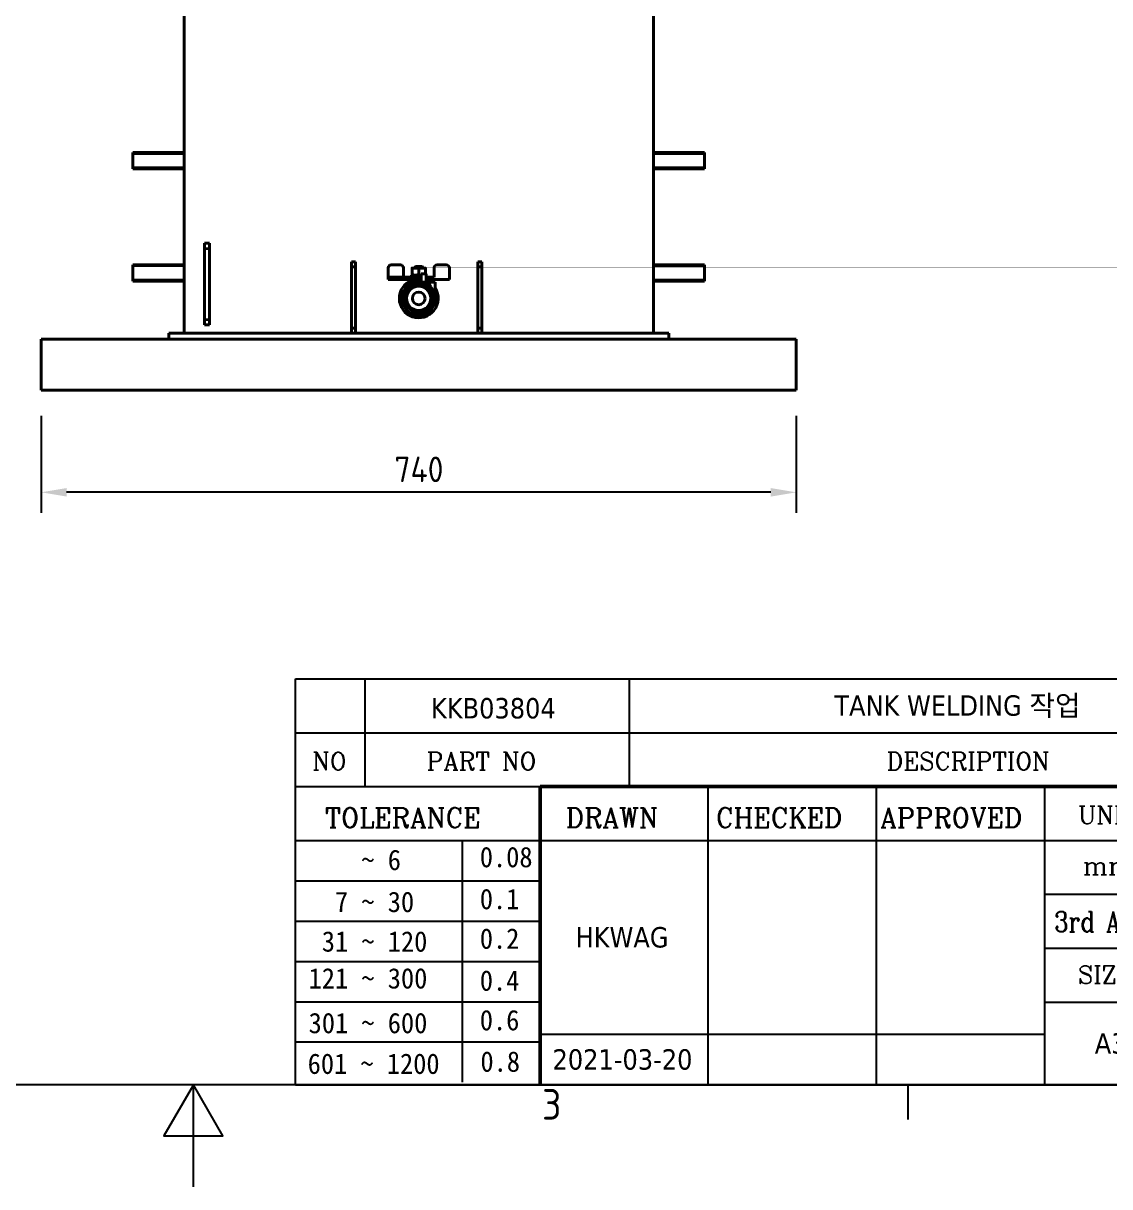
# Model space of a CAD drawing. Header units: millimetres. Extents: x 0 to 4200, y 0 to 2970.
# Drawn here: x 1933 to 2998, y 0 to 1140 of the extents above; entities that cross this region are included whole.
import ezdxf
from ezdxf.enums import TextEntityAlignment as Align

# ---------------------------------------------------------------- set-up
doc = ezdxf.new("R2010")
doc.units = ezdxf.units.MM
doc.header["$LTSCALE"] = 10
doc.layers.get('0').update_dxf_attribs({"color": 3, "lineweight": 25})
for name, color, linetype, lineweight in [('가시적인 것(ISO)', 3, 'Continuous', 40), ('가시적인 좁은 것(ISO)', 3, 'Continuous', 35), ('경계(ISO)', 7, 'Continuous', 25), ('제목(ISO)', 5, 'Continuous', 50), ('치수(ISO)', 2, 'Continuous', 25)]:
    doc.layers.add(name, color=color, linetype=linetype, lineweight=lineweight)
doc.styles.add('HAN_291', font='')
doc.styles.add('RC_284', font='ROMANC.shx')
doc.styles.add('RC_287', font='ROMANC.shx')
doc.styles.add('문자 텍스트_M2B', font='isocp.shx')
doc.styles.add('치수 텍스트_PSTEK_POSCO', font='isocp.shx')
doc.styles.add('텍스트 스타일198', font='tahoma.ttf')
doc.styles.add('텍스트 스타일333', font='ROMANC.shx', dxfattribs={"width": 0.800000011920929})
doc.styles.get('HAN_291').set_extended_font_data('GulimChe')
doc.dimstyles.new('치수_PSTEK_POSCO', dxfattribs={"dimscale": 10, "dimtxt": 2.5, "dimasz": 2.5, "dimexe": 2, "dimexo": 2.5, "dimgap": 1, "dimtad": 1, "dimrnd": 1e-08, "dimdsep": 46, "dimtxsty": '치수 텍스트_PSTEK_POSCO', "dimcen": 0.09, "dimdle": 10, "dimclrd": 7, "dimclre": 7, "dimclrt": 2, "dimadec": 1, "dimazin": 2, "dimtfac": 1, "dimtmove": 0, "dimatfit": 3, "dimfxl": 0, "dimtolj": 1, "dimlwd": -1, "dimlwe": -1, "dimarcsym": 0})

# ---------------------------------------------------------------- blocks, each defined once
blk = doc.blocks.new('경계 Default Border')
at = {"layer": '경계(ISO)'}
blk.add_line((280, 10), (280, 6.599999666213989), dxfattribs=at)
at = {"layer": '경계(ISO)', "flags": 128}
for points in [[(10, 10), (10, 287.0000076293945), (410, 287.0000076293945), (410, 10), (10, 10)], [(210, 0), (210, 10), (207.1132469177246, 5), (212.8867530822754, 5), (210, 10)]]:
    blk.add_lwpolyline(points, dxfattribs=at)
at = {"layer": '경계(ISO)', "color": 2, "insert": (244.1685395229535, 6.57139439638704), "char_height": 3.00000011920929, "attachment_point": 7, "style": '문자 텍스트_M2B'}
blk.add_mtext('3', dxfattribs=at)
blk = doc.blocks.new('제목 블록 PSTEK')
at = {"color": 180}
for p, q in [((182.475792979055, 11.79100474011392), (182.4757929790549, 51.56524660363496)), ((182.4757929790549, 51.56524660363496), (372.4757929537551, 51.56524660363496)), ((189.2651435055721, 51.56524660363496), (189.2651435055722, 41.00524660363494)), ((215.2152739891528, 41.00524660363494), (215.2152739891528, 51.56524660363496)), ((182.475792979055, 46.2852466036349), (372.4757929537551, 46.28524660363492)), ((182.475792979055, 41.00524660363493), (206.451475290024, 41.00524660363493)), ((222.9401812389276, 11.79100474011392), (222.9401812389276, 41.00524660363494)), ((239.4288871878316, 11.79100474011392), (239.4288871878316, 41.00524660363494)), ((255.9175931367356, 11.79100474011392), (255.9175931367356, 41.00524660363494)), ((182.475792979055, 35.72524660363497), (206.451475290024, 35.72524660363497)), ((198.8621818849491, 12.02524660363491), (198.8621818849491, 35.72524660363497)), ((206.451475290024, 35.72524660363497), (372.4757929537551, 35.72524660363497)), ((182.475792979055, 31.77524660363492), (206.451475290024, 31.77524660363492)), ((255.917593136736, 30.44524660363498), (372.4757929537552, 30.44524660363501)), ((182.475792979055, 27.82524660363487), (206.451475290024, 27.82524660363487)), ((255.9175931367359, 25.16524660363502), (372.4757929537552, 25.165246603635)), ((182.475792979055, 23.87524660363505), (206.451475290024, 23.87524660363505)), ((182.475792979055, 19.92524660363478), (206.451475290024, 19.92524660363478)), ((255.9175931367359, 19.88524660363481), (310.0881549537553, 19.88524660363481)), ((182.475792979055, 15.97524660363496), (206.451475290024, 15.97524660363496)), ((206.451475290024, 16.74100474011396), (255.9175931367359, 16.74100474011396)), ((182.475792979055, 11.79100474011392), (372.4757929537551, 11.79100474011389))]:
    blk.add_line(p, q, dxfattribs=at)
at = {"color": 7, "lineweight": 50}
for p, q in [((206.4514752900237, 11.79100474011392), (206.4514752900237, 41.00524660363494)), ((206.451475290024, 41.00524660363494), (372.4757929537551, 41.00524660363496))]:
    blk.add_line(p, q, dxfattribs=at)
at = {"layer": '제목(ISO)', "lineweight": 18}
blk.add_line((182.475792979055, 35.72500474011393), (182.475792979055, 11.79100474011392), dxfattribs=at)
at = {"color": 2}
for s, height, style, p in [('NO', 1.742399930953979, 'RC_284', (184.135398793432, 42.62317362549192)), ('PART NO', 1.742399930953979, 'RC_284', (195.3359407378685, 42.62317362549192)), ('DESCRIPTION', 1.742399930953979, 'RC_284', (240.4025565652523, 42.62317362549192)), (' TOLERANCE', 1.899999976158142, 'RC_287', (184.0872874387979, 37.00893196870329)), ('DRAWN', 1.899999976158142, 'RC_287', (208.9766620976279, 37.00893196870329)), ('CHECKED', 1.899999976158142, 'RC_287', (223.6856844514997, 37.00893196870329)), ('APPROVED', 1.899999976158142, 'RC_287', (239.7795453577791, 37.00893196870329)), ('UNIT', 1.742399930953979, 'RC_284', (259.1652673287452, 37.34317362549218)), ('    ~ 6', 2.000000029802322, 'HAN_291', (183.7721304966814, 32.8176515608431)), ('0.08', 2.000000029802322, 'HAN_291', (200.5467345600617, 33.09873600004101)), ('mm', 1.742399930953979, 'RC_284', (259.6505418159997, 32.3543089683787)), ('0.1', 2.000000029802322, 'HAN_291', (200.5467345600617, 28.98646558742206)), ('  7 ~ 30', 2.000000029802322, 'HAN_291', (183.7721304966814, 28.70538114822415)), (' 31 ~ 120', 2.000000029802322, 'HAN_291', (183.7721304966814, 24.82628181916237)), ('0.2', 2.000000029802322, 'HAN_291', (200.5467345600617, 25.10736625836028)), ('121 ~ 300', 2.000000029802322, 'HAN_291', (183.7721304966814, 21.21401206133254)), ('0.4', 2.000000029802322, 'HAN_291', (200.5467345600617, 20.99509650053045)), ('SIZE', 1.742399930953979, 'RC_284', (259.1652673287452, 21.69497768947366)), ('301 ~ 600', 2.000000029802322, 'HAN_291', (183.7721304966814, 16.83491273227077)), ('0.6', 2.000000029802322, 'HAN_291', (200.5467345600617, 17.11599717146868)), ('601 ~ 1200', 2.000000029802322, 'HAN_291', (183.6802025156883, 12.84759660881125)), ('0.8', 2.000000029802322, 'HAN_291', (200.6097246063884, 13.05732192299702))]:
    blk.add_text(s, height=height, dxfattribs=dict(at, style=style)).set_placement(p)
at = {"color": 2, "style": '텍스트 스타일333', "width": 0.7999999523162842}
blk.add_text('3rd ANGLE PROJ.', height=2.000000029802322, dxfattribs=at).set_placement((256.8430306642954, 26.76148381654429))
at = {"layer": '제목(ISO)', "color": 7, "style": '텍스트 스타일198'}
for tag, p in [('설명_001', (235.2923097326987, 47.945095086416)), ('질량\\P3;_001', (348.7068979961161, 48.1643332325385)), ('부품_번호_001', (195.7688817100499, 47.68004260673702)), ("3._Q'TY_001", (312.7051684940307, 47.92188863680521)), ('4._COLOR_001', (316.1889221240054, 48.09784565642323)), ('1._MODEL_NAME_001', (328.0471947388506, 37.34308406982311)), ('제목_001', (328.9936576394358, 32.12134217035067)), ('부품_번호_001', (334.4281219632819, 26.8052465951949)), ('설계자_001', (209.9396160013646, 25.23446884679021)), ('프로젝트_001', (271.6304945365308, 16.57270180080504)), ('시트_크기_001', (260.807090429518, 14.83812566343425)), ('작성_날짜_001', (207.6723224966676, 13.26600473167383)), ('프로젝트_002', (286.6403537393983, 13.14882256215354))]:
    blk.add_attdef(tag, p, '', height=2.000000029802322, dxfattribs=at)
for tag, p in [('재질', (295.4820202024417, 48.92524660363499)), ('점검자', (231.1845342133799, 26.23312567187446)), ('엔지니어링_승인자', (247.673240162284, 26.23312567187446)), ('점검_날짜', (231.1845342133799, 14.26600474011394)), ('엔지니어링_승인_날짜', (247.6732401622839, 14.26600474011394))]:
    blk.add_attdef(tag, text='', height=2.000000029802322, dxfattribs=at).set_placement(p, align=Align.MIDDLE_CENTER)
blk = doc.blocks.new('*D33')
at = {"layer": 'Defpoints', "color": 0, "transparency": 16777216}
for p in [(1950.856691023459, 780.4615336060264), (2690.856691023448, 780.4615336060236), (1950.856691023459, 680.4615336060264)]:
    blk.add_point(p, dxfattribs=at)
at = {"layer": '치수(ISO)', "color": 7, "transparency": 16777216}
for p, q in [((1950.856691023459, 755.4615336060264), (1950.856691023459, 660.4615336060264)), ((2690.856691023448, 755.4615336060236), (2690.856691023448, 660.4615336060264)), ((2665.856691023448, 680.4615336060264), (1975.856691023459, 680.4615336060264))]:
    blk.add_line(p, q, dxfattribs=at)
for points in [[(1975.856691023459, 684.628200272693), (1975.856691023459, 676.2948669393597), (1950.856691023459, 680.4615336060264)], [(2665.856691023448, 684.628200272693), (2665.856691023448, 676.2948669393597), (2690.856691023448, 680.4615336060264)]]:
    blk.add_solid(points, dxfattribs=at)
at = {"layer": '치수(ISO)', "color": 2, "transparency": 16777216, "insert": (2297.096848503768, 702.9615336060264), "char_height": 25, "attachment_point": 4, "style": '치수 텍스트_PSTEK_POSCO'}
blk.add_mtext('\\A1;740', dxfattribs=at)

msp = doc.modelspace()

# ---------------------------------------------------------------- linework, layer by layer
at = {"layer": '가시적인 것(ISO)'}
for p, q in [((2090.856691023428, 836.4615336061013), (2090.85669102343, 1320.461533606102)), ((2550.856691023421, 836.4615336060997), (2550.856691023422, 1320.4615336061)), ((2040.856691023409, 1013.461533606102), (2040.856691023409, 997.4615336061015)), ((2090.856691023409, 1013.461533606101), (2040.856691023409, 1013.461533606102)), ((2600.856691023401, 1013.4615336061), (2550.856691023402, 1013.4615336061)), ((2600.856691023401, 1013.4615336061), (2600.856691023401, 997.4615336060996)), ((2090.856691023409, 997.4615336061014), (2040.856691023409, 997.4615336061015)), ((2600.856691023401, 997.4615336060996), (2550.856691023402, 997.4615336060998)), ((2110.856691023443, 919.461533606101), (2110.856691023442, 924.4615336061012)), ((2115.856691023441, 924.4615336061013), (2110.856691023442, 924.4615336061013)), ((2115.856691023441, 924.4615336061012), (2115.856691023443, 919.4615336061013)), ((2110.856691023443, 849.4615336061013), (2110.856691023443, 919.4615336061013)), ((2115.856691023443, 919.4615336061013), (2115.856691023443, 849.4615336061013)), ((2040.856691023409, 903.4615336061016), (2040.856691023409, 887.4615336061016)), ((2090.856691023408, 903.4615336061014), (2040.856691023409, 903.4615336061016)), ((2254.85669102346, 906.4615336061008), (2254.856691023461, 901.4615336061007)), ((2258.85669102346, 906.4615336061008), (2254.85669102346, 906.4615336061008)), ((2254.856691023461, 901.4615336061007), (2258.856691023461, 901.4615336061007)), ((2254.856691023461, 901.4615336061007), (2254.856691023461, 841.4615336061008)), ((2258.856691023461, 901.4615336061007), (2258.85669102346, 906.4615336061008)), ((2258.856691023461, 841.4615336061008), (2258.856691023461, 901.4615336061007)), ((2293.85669102345, 903.3615336061006), (2302.85669102345, 903.3615336061006)), ((2317.623691023452, 901.7615336061006), (2316.856691023452, 900.9945336061005)), ((2316.856691023452, 900.9945336061005), (2324.856691023452, 900.9945336061005)), ((2316.856691023452, 900.9945336061006), (2316.856691023452, 900.1615336061005)), ((2317.623691023452, 901.7615336061006), (2324.089691023451, 901.7615336061006)), ((2324.089691023452, 901.7615336061006), (2324.856691023452, 900.9945336061005)), ((2324.856691023452, 900.9945336061005), (2324.856691023452, 900.1615336061005)), ((2338.856691023454, 903.3615336061006), (2347.856691023454, 903.3615336061005)), ((2378.856691023458, 906.4615336061003), (2378.856691023459, 901.4615336061004)), ((2382.856691023458, 906.4615336061003), (2378.856691023458, 906.4615336061003)), ((2378.856691023459, 901.4615336061004), (2382.856691023459, 901.4615336061004)), ((2378.856691023459, 901.4615336061004), (2378.856691023459, 841.4615336061003)), ((2382.856691023459, 901.4615336061004), (2382.856691023458, 906.4615336061003)), ((2382.856691023459, 841.4615336061003), (2382.856691023459, 901.4615336061004)), ((2600.8566910234, 903.4615336060995), (2550.856691023401, 903.4615336060997)), ((2600.8566910234, 903.4615336060995), (2600.8566910234, 887.4615336060995)), ((2290.85669102345, 891.3615336061007), (2290.85669102345, 900.3615336061007)), ((2290.856691023455, 891.3615336061007), (2323.256691023454, 891.3615336061005)), ((2290.856691023455, 891.3615336061007), (2290.856691023455, 888.8615336061006)), ((2305.85669102345, 891.3615336061007), (2305.85669102345, 900.3615336061007)), ((2313.856691023452, 893.3615336061006), (2323.256691023454, 893.3615336061006)), ((2313.856691023452, 893.3615336061006), (2313.856691023452, 891.3615336061005)), ((2314.356691023452, 900.1615336061005), (2317.606691023453, 900.1615336061005)), ((2314.356691023453, 899.8920963579726), (2314.356691023453, 893.6309708542286)), ((2317.606691023453, 900.1615336061005), (2324.106691023453, 900.1615336061005)), ((2320.856691023454, 899.8920963579726), (2320.856691023454, 893.6309708542286)), ((2328.056691023456, 894.4615336061006), (2323.256691023456, 894.4615336061006)), ((2323.256691023456, 886.4615336061005), (2323.256691023456, 894.4615336061006)), ((2324.106691023453, 900.1615336061005), (2327.356691023451, 900.1615336061005)), ((2327.356691023453, 894.4615336061006), (2327.356691023453, 899.8920963579726)), ((2328.056691023456, 886.4615336061005), (2328.056691023456, 894.4615336061006)), ((2328.056691023454, 891.3615336061005), (2335.856691023454, 891.3615336061005)), ((2335.856691023454, 891.3615336061005), (2335.856691023454, 900.3615336061005)), ((2350.856691023454, 888.8615336061005), (2350.856691023454, 900.3615336061005)), ((2090.856691023408, 887.4615336061014), (2040.856691023409, 887.4615336061016)), ((2323.256691023454, 888.8615336061005), (2290.856691023455, 888.8615336061006)), ((2314.456691023452, 888.8615336061006), (2314.356691023452, 888.7615336061006)), ((2314.356691023452, 888.7615336061006), (2323.256691023454, 888.7615336061006)), ((2314.356691023452, 888.7615336061006), (2314.356691023452, 887.7615336061006)), ((2314.356691023452, 887.7615336061006), (2323.256691023454, 887.7615336061006)), ((2314.456691023452, 887.6615336061005), (2314.356691023452, 887.7615336061006)), ((2314.456691023452, 887.6615336061005), (2314.356691023452, 887.5615336061006)), ((2314.356691023452, 887.5615336061005), (2323.256691023454, 887.5615336061005)), ((2314.356691023452, 887.5615336061006), (2314.356691023452, 886.5615336061006)), ((2314.356691023452, 886.5615336061005), (2323.256691023454, 886.5615336061005)), ((2314.456691023452, 886.4615336061005), (2314.356691023452, 886.5615336061006)), ((2314.456691023452, 887.6615336061005), (2323.256691023454, 887.6615336061005)), ((2350.856691023454, 888.8615336061005), (2328.056691023454, 888.8615336061005)), ((2336.856691023449, 886.4615336061005), (2330.35669102345, 886.4615336061005)), ((2330.35669102345, 885.6561510741383), (2330.35669102345, 886.4615336061005)), ((2336.856691023449, 874.7487206849984), (2336.856691023449, 886.4615336061005)), ((2600.8566910234, 887.4615336060995), (2550.856691023401, 887.4615336060996)), ((2110.856691023441, 844.4615336061013), (2110.856691023443, 849.4615336061012)), ((2110.856691023441, 844.4615336061013), (2115.856691023441, 844.4615336061013)), ((2115.856691023442, 849.4615336061013), (2115.856691023441, 844.4615336061013)), ((2254.85669102343, 836.4615336061007), (2075.856691023433, 836.4615336061014)), ((2075.856691023433, 830.4615336061014), (2075.856691023433, 836.4615336061014)), ((2258.856691023461, 841.4615336061008), (2254.856691023461, 841.4615336061008)), ((2254.856691023461, 841.4615336061008), (2254.856691023459, 836.4615336061007)), ((2254.856691023459, 836.4615336061007), (2258.856691023459, 836.4615336061007)), ((2258.856691023459, 836.4615336061007), (2258.856691023461, 841.4615336061008)), ((2378.856691023428, 836.4615336061004), (2258.85669102343, 836.4615336061007)), ((2382.856691023459, 841.4615336061003), (2378.856691023459, 841.4615336061003)), ((2378.856691023459, 841.4615336061003), (2378.856691023458, 836.4615336061004)), ((2378.856691023458, 836.4615336061004), (2382.856691023458, 836.4615336061004)), ((2382.856691023458, 836.4615336061004), (2382.856691023459, 841.4615336061003)), ((2565.856691023425, 836.4615336060997), (2382.856691023428, 836.4615336061004)), ((2565.856691023425, 830.4615336060996), (2565.856691023425, 836.4615336060997)), ((2690.856691023448, 830.4615336060992), (1950.856691023459, 830.461533606102)), ((1950.856691023459, 780.4615336060264), (1950.856691023459, 830.461533606102)), ((2690.856691023448, 830.4615336060992), (2690.856691023448, 780.4615336060237)), ((2690.856691023448, 780.4615336060237), (1950.856691023459, 780.4615336060264))]:
    msp.add_line(p, q, dxfattribs=at)
for centre, radius in [((2320.85669102346, 870.4615336061005), 13.51708564787301), ((2320.85669102346, 870.4615336061005), 12.31763948825902), ((2320.856691023456, 870.4615336061005), 11.88679251965202), ((2320.856691023456, 870.4615336061005), 6.250000000000007)]:
    msp.add_circle(centre, radius, dxfattribs=at)
for centre, radius, start, end in [((2293.85669102345, 900.3615336061007), 3.000000000000006, 90, 180), ((2302.85669102345, 900.3615336061007), 3.000000000000011, 0, 90), ((2338.856691023454, 900.3615336061005), 3.000000000000008, 90, 180), ((2347.856691023454, 900.3615336061005), 3.000000000000002, 0, 90), ((2320.856691023436, 870.4615336061005), 18.99999999999998, 110.0051900881566, 32.63689750355121), ((2320.85669102346, 870.4615336061005), 15.99999999999996, 150, 210.0000000000016), ((2320.85669102346, 870.4615336061005), 15.99999999999996, 89.99999999999874, 149.9999999999989), ((2320.85669102346, 870.4615336061008), 17.91999999999953, 116.7655005767551, 123.2344994232438), ((2320.85669102346, 870.4615336061005), 16.00000000000002, 30.00000000000053, 90), ((2320.856691023436, 870.4615336061004), 19.00000000000026, 57.36310249644821, 67.73150453066691), ((2320.856691023461, 870.4615336061013), 17.9199999999992, 56.76550057675681, 63.2344994232441), ((2320.85669102346, 870.4615336061005), 15.99999999999996, 330.0000000000001, 30.00000000000165), ((2320.85669102346, 870.4615336061005), 17.91999999999955, 176.7655005767559, 183.2344994232434), ((2320.85669102346, 870.4615336061005), 17.92000000000017, 356.7655005767561, 3.234499423243405), ((2320.85669102346, 870.4615336061005), 16.00000000000001, 210.0000000000005, 270), ((2320.85669102346, 870.4615336061004), 17.91999999999982, 236.7655005767568, 243.2344994232438), ((2320.85669102346, 870.4615336061005), 15.99999999999996, 269.9999999999987, 329.9999999999989), ((2320.85669102346, 870.4615336061005), 17.92000000000004, 296.7655005767546, 303.2344994232416)]:
    msp.add_arc(centre, radius, start, end, dxfattribs=at)
for points, weights in [([(2314.356691023452, 900.1615336061005), (2314.356691023452, 900.1615336061005), (2314.356691023453, 899.8920963579726)], [1, 1.04314139574018, 1.0100187493574]), ([(2314.356691023453, 899.8920963579726), (2316.098360774256, 900.1615336061005), (2317.606691023454, 900.1615336061005)], [1.0100187493574, 1.04314139574018, 1]), ([(2314.356691023453, 893.6309708542286), (2314.356691023452, 893.3615336061006), (2314.356691023452, 893.3615336061006)], [1.0100187493574, 1.04314139574018, 1]), ([(2317.606691023454, 893.3615336061006), (2316.098360774256, 893.3615336061006), (2314.356691023453, 893.6309708542286)], [1, 1.04314139574018, 1.0100187493574]), ([(2317.606691023454, 900.1615336061005), (2319.115021272651, 900.1615336061005), (2320.856691023454, 899.8920963579726)], [1, 1.04314139574018, 1.0100187493574]), ([(2320.856691023454, 893.6309708542286), (2319.115021272651, 893.3615336061006), (2317.606691023454, 893.3615336061006)], [1.0100187493574, 1.04314139574018, 1]), ([(2320.856691023454, 899.8920963579726), (2322.598360774256, 900.1615336061005), (2324.106691023453, 900.1615336061005)], [1.0100187493574, 1.04314139574018, 1]), ([(2323.256691023454, 893.381277418991), (2322.136115937728, 893.4330431311745), (2320.856691023454, 893.6309708542286)], [1.017815028074058, 1.034140589021351, 1.0100187493574]), ([(2324.106691023453, 900.1615336061005), (2325.615021272651, 900.1615336061005), (2327.356691023453, 899.8920963579725)], [1, 1.04314139574018, 1.0100187493574]), ([(2327.356691023453, 899.8920963579725), (2327.356691023452, 900.1615336061005), (2327.356691023452, 900.1615336061005)], [1.0100187493574, 1.04314139574019, 1]), ([(2307.00028456291, 878.4615336061005), (2305.096960757186, 875.164880071332), (2302.965238094775, 871.4726281123912)], [1, 1.0295630140987, 1]), ([(2311.035331031043, 885.4504390998098), (2308.903608368633, 881.7581871408692), (2307.00028456291, 878.4615336061005)], [1, 1.0295630140987, 1]), ([(2320.85669102346, 886.4615336061005), (2317.050043412014, 886.4615336061005), (2312.786598087193, 886.4615336061005)], [1, 1.02956301409865, 1]), ([(2328.926783959728, 886.4615336061005), (2324.663338634908, 886.4615336061005), (2320.85669102346, 886.4615336061005)], [1, 1.02956301409865, 1]), ([(2334.713097484011, 878.4615336061005), (2332.809773678288, 881.7581871408689), (2330.678051015877, 885.4504390998098)], [1, 1.02956301409876, 1]), ([(2338.748143952145, 871.472628112391), (2336.616421289735, 875.1648800713319), (2334.713097484011, 878.4615336061005)], [1, 1.02956301409875, 1]), ([(2302.965238094775, 869.45043909981), (2305.096960757186, 865.7581871408692), (2307.00028456291, 862.4615336061005)], [1, 1.02956301409875, 1]), ([(2334.713097484011, 862.4615336061005), (2336.616421289735, 865.7581871408692), (2338.748143952145, 869.4504390998098)], [1, 1.0295630140987, 1]), ([(2307.00028456291, 862.4615336061005), (2308.903608368633, 859.164880071332), (2311.035331031043, 855.4726281123912)], [1, 1.02956301409876, 1]), ([(2330.678051015877, 855.4726281123912), (2332.809773678287, 859.1648800713319), (2334.713097484011, 862.4615336061005)], [1, 1.0295630140987, 1]), ([(2312.786598087192, 854.4615336061005), (2317.050043412014, 854.4615336061005), (2320.85669102346, 854.4615336061005)], [1, 1.02956301409865, 1]), ([(2320.85669102346, 854.4615336061005), (2324.663338634908, 854.4615336061005), (2328.926783959728, 854.4615336061005)], [1, 1.02956301409865, 1])]:
    msp.add_rational_spline(points, weights, degree=2, dxfattribs=at)
at = {"layer": '가시적인 좁은 것(ISO)'}
for p, q in [((2090.856691023405, 1012.256033606101), (2040.856691023405, 1012.256033606102)), ((2600.856691023405, 1012.256033606099), (2550.856691023405, 1012.2560336061)), ((2040.856691023405, 998.6670336061015), (2090.856691023405, 998.6670336061014)), ((2550.856691023405, 998.6670336060996), (2600.856691023405, 998.6670336060994)), ((2110.856691023443, 919.4615336061013), (2115.856691023443, 919.4615336061013)), ((2090.856691023404, 902.2560336061013), (2040.856691023404, 902.2560336061016)), ((2600.856691023404, 902.2560336060994), (2550.856691023404, 902.2560336060997)), ((2040.856691023404, 888.6670336061014), (2090.856691023404, 888.6670336061012)), ((2550.856691023404, 888.6670336060996), (2600.856691023404, 888.6670336060995)), ((2115.856691023443, 849.4615336061013), (2110.856691023443, 849.4615336061013))]:
    msp.add_line(p, q, dxfattribs=at)

# ---------------------------------------------------------------- block references
at = {"xscale": 10, "yscale": 10, "zscale": 10}
msp.add_blockref('경계 Default Border', (0, 0), dxfattribs=at)
ref = msp.add_blockref('제목 블록 PSTEK', (375.2420704624484, -17.91004740113895), dxfattribs=dict(xscale=10, yscale=10, zscale=10))
ref.add_attrib('설계자_001', 'HKWAG', (2474.638230476094, 234.4346410667632), dxfattribs={"layer": '제목(ISO)', "color": 7, "height": 20.00000029802322, "style": '텍스트 스타일198'})
ref.add_attrib('시트_크기_001', 'A3', (2983.312974757628, 130.4712092332036), dxfattribs={"layer": '제목(ISO)', "color": 7, "height": 20.00000029802322, "style": '텍스트 스타일198'})
ref.add_attrib('작성_날짜_001', '2021-03-20', (2451.965295429124, 114.7499999155994), dxfattribs={"layer": '제목(ISO)', "color": 7, "height": 20.00000029802322, "style": '텍스트 스타일198'})
ref.add_attrib('설명_001', 'TANK WELDING 작업', (2728.165167789436, 461.5409034630211), dxfattribs={"layer": '제목(ISO)', "color": 7, "height": 20.00000029802322, "style": '텍스트 스타일198'})
ref.add_attrib('부품_번호_001', 'KKB03804', (2332.930887562948, 458.8903786662313), dxfattribs={"layer": '제목(ISO)', "color": 7, "height": 20.00000029802322, "style": '텍스트 스타일198'})

# ---------------------------------------------------------------- dimensions: what is measured, and where the dimension line sits
at = {"layer": '치수(ISO)', "color": 7}
dim = msp.add_linear_dim(base=(1950.856691023459, 680.4615336060264), p1=(2690.856691023448, 780.4615336060236), p2=(1950.856691023459, 780.4615336060264), angle=180, dimstyle='치수_PSTEK_POSCO', override={"dimdec": 2, "dimtp": 0, "dimtm": -0, "dimtdec": 2, "dimtofl": 0, "dimatfit": 1}, dxfattribs=at)
dim.commit()
dim.dimension.update_dxf_attribs({"geometry": '*D33', "text_midpoint": (2320.856691023453, 680.4615336060264), "dimtype": 160})

doc.saveas('drawing.dxf')
